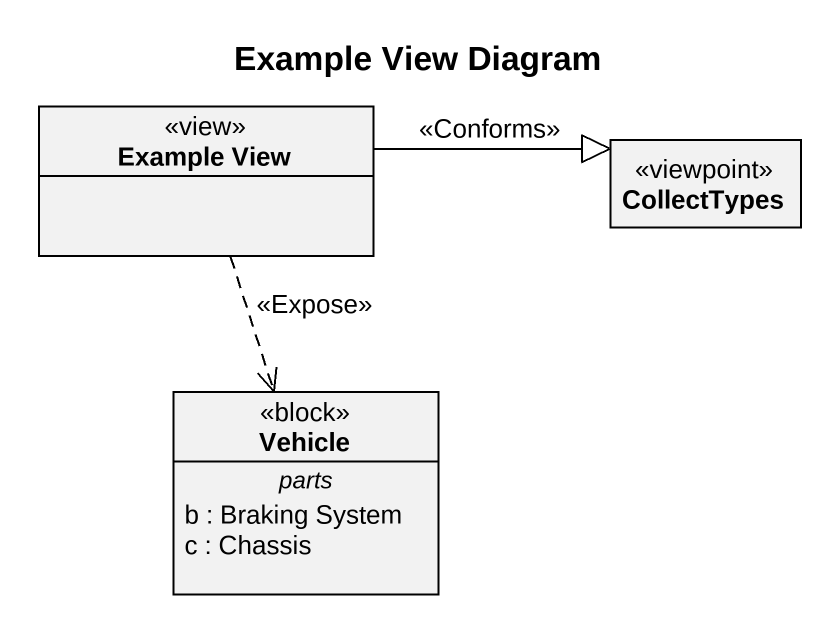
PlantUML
@startuml
title Example View Diagram
hide circle
hide empty members
class "Example View" as Example_View <<view>>
class CollectTypes <<viewpoint>>
class Vehicle <<block>> {
  -- parts --
  b : Braking System
  c : Chassis
}
Example_View -right-|> CollectTypes : <<Conforms>>
Example_View ..> Vehicle : <<Expose>>
@enduml
